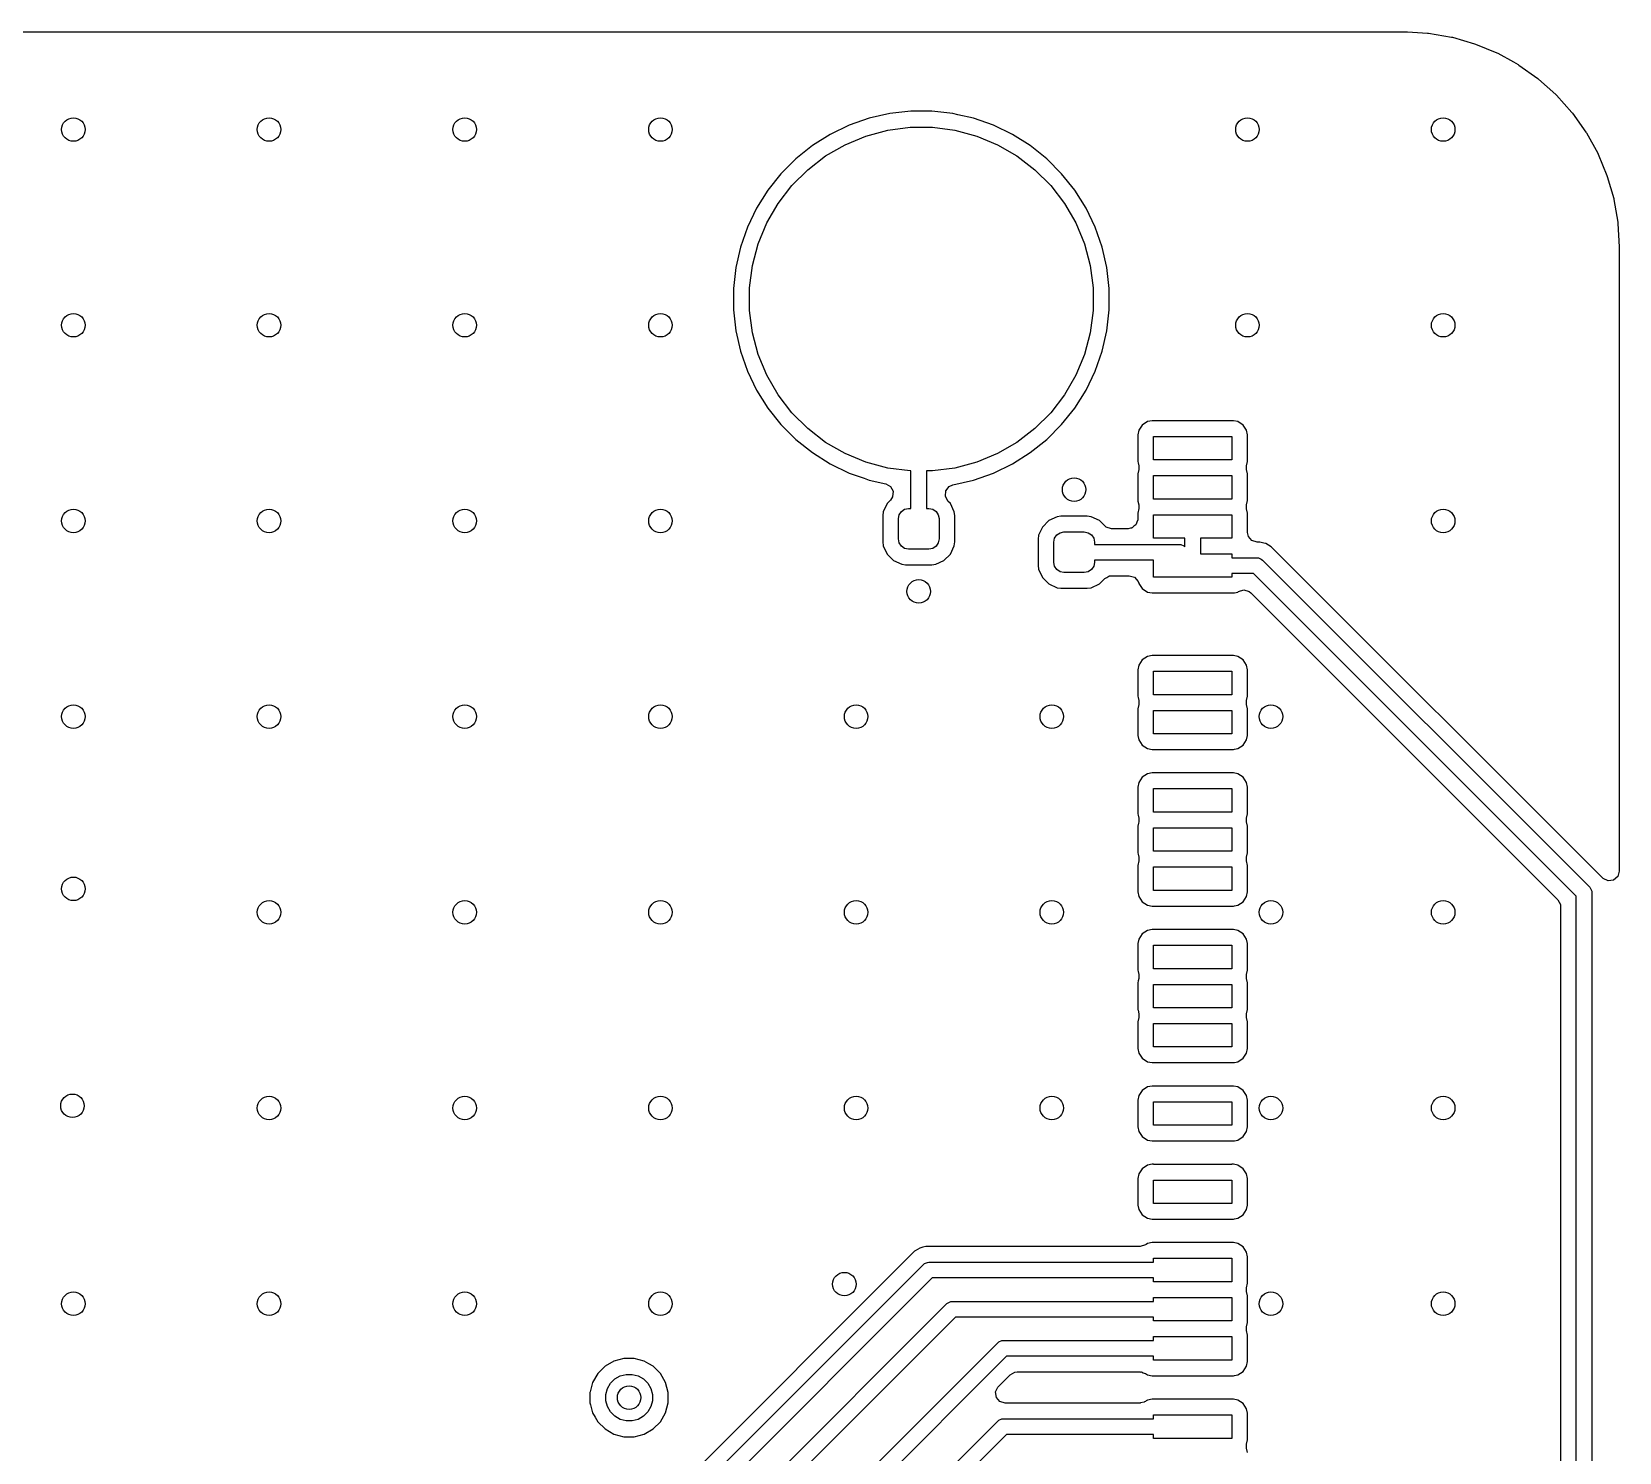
# Model space of a CAD drawing. Extents: x 2.65 to 6.49, y -4.64 to -1.62.
# Drawn here: x 5.688 to 6.486, y -2.338 to -1.624 of the extents above; entities that cross this region are included whole.
import ezdxf

# ---------------------------------------------------------------- set-up
doc = ezdxf.new("R2010")
doc.units = 0
doc.header["$MEASUREMENT"] = 0
doc.layers.add('BLACK', color=7, linetype='CONTINUOUS')

msp = doc.modelspace()

# ---------------------------------------------------------------- linework, layer by layer
at = {"layer": 'BLACK', "linetype": 'CONTINUOUS'}
for p, q in [((2.75764, -1.62404), (6.37621, -1.62404)), ((6.37621, -1.62404), (6.37782, -1.62404)), ((6.37782, -1.62404), (6.37809, -1.62404)), ((6.37809, -1.62404), (6.37969, -1.62413)), ((6.37969, -1.62413), (6.3898, -1.6247)), ((6.3898, -1.6247), (6.39034, -1.62476)), ((6.39034, -1.62476), (6.40177, -1.6267)), ((6.40177, -1.6267), (6.4023, -1.62683)), ((6.4023, -1.62683), (6.41344, -1.63003)), ((6.41344, -1.63003), (6.41396, -1.63021)), ((6.41396, -1.63021), (6.42467, -1.63465)), ((6.42467, -1.63465), (6.42516, -1.63489)), ((6.42516, -1.63489), (6.43298, -1.63921)), ((6.43298, -1.63921), (6.4353, -1.64049)), ((6.4353, -1.64049), (6.43577, -1.64079)), ((6.43577, -1.64079), (6.44522, -1.64749)), ((6.44522, -1.64749), (6.44565, -1.64783)), ((6.44565, -1.64783), (6.45429, -1.65556)), ((6.45429, -1.65556), (6.45468, -1.65594)), ((6.45468, -1.65594), (6.4624, -1.66459)), ((6.10895, -1.66758), (6.09893, -1.67108)), ((6.1193, -1.66521), (6.10895, -1.66758)), ((6.10895, -1.66758), (6.10895, -1.66758)), ((6.12985, -1.66402), (6.1193, -1.66521)), ((6.1193, -1.66521), (6.1193, -1.66521)), ((6.14046, -1.66402), (6.12985, -1.66402)), ((6.12985, -1.66402), (6.12985, -1.66402)), ((6.14047, -1.66402), (6.14046, -1.66402)), ((6.15101, -1.66521), (6.14047, -1.66402)), ((6.1536, -1.6658), (6.15101, -1.66521)), ((6.15101, -1.66521), (6.15101, -1.66521)), ((6.15101, -1.66521), (6.15101, -1.66521)), ((6.16136, -1.66758), (6.1536, -1.6658)), ((6.17138, -1.67108), (6.16136, -1.66758)), ((6.16136, -1.66758), (6.16136, -1.66758)), ((6.4624, -1.66459), (6.46274, -1.66502)), ((6.46274, -1.66502), (6.46945, -1.67447)), ((6.08937, -1.67569), (6.08038, -1.68133)), ((6.09893, -1.67108), (6.08937, -1.67569)), ((6.09685, -1.68085), (6.10732, -1.67651)), ((6.10732, -1.67651), (6.11826, -1.67358)), ((6.11826, -1.67358), (6.12949, -1.6721)), ((6.12949, -1.6721), (6.14082, -1.6721)), ((6.14082, -1.6721), (6.15206, -1.67358)), ((6.15206, -1.67358), (6.163, -1.67651)), ((6.163, -1.67651), (6.17347, -1.68085)), ((6.18094, -1.67569), (6.17138, -1.67108)), ((6.18993, -1.68133), (6.18094, -1.67569)), ((6.18094, -1.67569), (6.18094, -1.67569)), ((6.46945, -1.67447), (6.46974, -1.67493)), ((6.46974, -1.67493), (6.47535, -1.68508)), ((6.08038, -1.68133), (6.07208, -1.68795)), ((6.08704, -1.68652), (6.09685, -1.68085)), ((6.17347, -1.68085), (6.18328, -1.68652)), ((6.19823, -1.68795), (6.18993, -1.68133)), ((6.07208, -1.68795), (6.06458, -1.69546)), ((6.07805, -1.69341), (6.08704, -1.68652)), ((6.18328, -1.68652), (6.19227, -1.69341)), ((6.20574, -1.69546), (6.19823, -1.68795)), ((6.47535, -1.68508), (6.47559, -1.68557)), ((6.47559, -1.68557), (6.48002, -1.69628)), ((6.06458, -1.69546), (6.05796, -1.70376)), ((6.07004, -1.70142), (6.07805, -1.69341)), ((6.19227, -1.69341), (6.20028, -1.70142)), ((6.21236, -1.70376), (6.20574, -1.69546)), ((6.48002, -1.69628), (6.4802, -1.69679)), ((6.4802, -1.69679), (6.48341, -1.70793)), ((6.05796, -1.70376), (6.05231, -1.71275)), ((6.06314, -1.71041), (6.07004, -1.70142)), ((6.20028, -1.70142), (6.20717, -1.71041)), ((6.218, -1.71275), (6.21236, -1.70376)), ((6.48341, -1.70793), (6.48353, -1.70847)), ((6.48353, -1.70847), (6.48547, -1.71989)), ((6.05231, -1.71275), (6.04771, -1.72231)), ((6.05748, -1.72022), (6.06314, -1.71041)), ((6.20717, -1.71041), (6.21284, -1.72022)), ((6.22261, -1.72231), (6.218, -1.71275)), ((6.04771, -1.72231), (6.0442, -1.73233)), ((6.05314, -1.73069), (6.05748, -1.72022)), ((6.21284, -1.72022), (6.21718, -1.73069)), ((6.22611, -1.73233), (6.22261, -1.72231)), ((6.48547, -1.71989), (6.48554, -1.72044)), ((6.48554, -1.72044), (6.48619, -1.73215)), ((6.0442, -1.73233), (6.04184, -1.74268)), ((6.0442, -1.73233), (6.0442, -1.73233)), ((6.05021, -1.74163), (6.05314, -1.73069)), ((6.21718, -1.73069), (6.22011, -1.74163)), ((6.22848, -1.74268), (6.22611, -1.73233)), ((6.48619, -1.73215), (6.4862, -1.73242)), ((6.4862, -1.73242), (6.4862, -2.04627)), ((6.04184, -1.74268), (6.04065, -1.75322)), ((6.04184, -1.74268), (6.04184, -1.74268)), ((6.04873, -1.75287), (6.05021, -1.74163)), ((6.22011, -1.74163), (6.22159, -1.75287)), ((6.22967, -1.75323), (6.22848, -1.74268)), ((6.04065, -1.75322), (6.04065, -1.76384)), ((6.04873, -1.7642), (6.04873, -1.75287)), ((6.22159, -1.75287), (6.22159, -1.7642)), ((6.22967, -1.76384), (6.22967, -1.75323)), ((6.04065, -1.76384), (6.04184, -1.77439)), ((6.05021, -1.77543), (6.04873, -1.7642)), ((6.22159, -1.7642), (6.22011, -1.77543)), ((6.22848, -1.77439), (6.22967, -1.76384)), ((6.04184, -1.77439), (6.04184, -1.77439)), ((6.04184, -1.77439), (6.0442, -1.78474)), ((6.05314, -1.78637), (6.05021, -1.77543)), ((6.22011, -1.77543), (6.21718, -1.78637)), ((6.22611, -1.78474), (6.22848, -1.77439)), ((6.0442, -1.78474), (6.0442, -1.78474)), ((6.0442, -1.78474), (6.04771, -1.79476)), ((6.05748, -1.79684), (6.05314, -1.78637)), ((6.21718, -1.78637), (6.21284, -1.79684)), ((6.22261, -1.79476), (6.22611, -1.78474)), ((6.04771, -1.79476), (6.05231, -1.80432)), ((6.218, -1.80432), (6.22261, -1.79476)), ((6.05231, -1.80432), (6.05231, -1.80432)), ((6.05231, -1.80432), (6.05796, -1.81331)), ((6.06314, -1.80665), (6.05748, -1.79684)), ((6.21284, -1.79684), (6.20717, -1.80665)), ((6.21236, -1.81331), (6.218, -1.80432)), ((6.07004, -1.81564), (6.06314, -1.80665)), ((6.20717, -1.80665), (6.20028, -1.81564)), ((6.05796, -1.81331), (6.06458, -1.82161)), ((6.07805, -1.82365), (6.07004, -1.81564)), ((6.20028, -1.81564), (6.19227, -1.82365)), ((6.20574, -1.82161), (6.21236, -1.81331)), ((6.24889, -1.82012), (6.24628, -1.82187)), ((6.25119, -1.81967), (6.24889, -1.82012)), ((6.24889, -1.82012), (6.24889, -1.82012)), ((6.25197, -1.81967), (6.25119, -1.81967)), ((6.25119, -1.81967), (6.25119, -1.81967)), ((6.25197, -1.81969), (6.25197, -1.81967)), ((6.29134, -1.81969), (6.25197, -1.81969)), ((6.29212, -1.81967), (6.29134, -1.81967)), ((6.29134, -1.81967), (6.29134, -1.81969)), ((6.29442, -1.82012), (6.29212, -1.81967)), ((6.29212, -1.81967), (6.29212, -1.81967)), ((6.29703, -1.82187), (6.29442, -1.82012)), ((6.29442, -1.82012), (6.29442, -1.82012)), ((6.06458, -1.82161), (6.07208, -1.82911)), ((6.08704, -1.83055), (6.07805, -1.82365)), ((6.19227, -1.82365), (6.18328, -1.83055)), ((6.19823, -1.82911), (6.20574, -1.82161)), ((6.24453, -1.82448), (6.24407, -1.82678)), ((6.24407, -1.82678), (6.24407, -1.82678)), ((6.24407, -1.82678), (6.24407, -1.84015)), ((6.24628, -1.82187), (6.24453, -1.82448)), ((6.24453, -1.82448), (6.24453, -1.82448)), ((6.25197, -1.83937), (6.25197, -1.82756)), ((6.25197, -1.82756), (6.29134, -1.82756)), ((6.29134, -1.82756), (6.29134, -1.83937)), ((6.29877, -1.82448), (6.29703, -1.82187)), ((6.29923, -1.82678), (6.29877, -1.82448)), ((6.29877, -1.82448), (6.29877, -1.82448)), ((6.29923, -1.84015), (6.29923, -1.82678)), ((6.29923, -1.82678), (6.29923, -1.82678)), ((6.07208, -1.82911), (6.08038, -1.83573)), ((6.08038, -1.83573), (6.08937, -1.84138)), ((6.09685, -1.83621), (6.08704, -1.83055)), ((6.10732, -1.84055), (6.09685, -1.83621)), ((6.17347, -1.83621), (6.163, -1.84055)), ((6.18328, -1.83055), (6.17347, -1.83621)), ((6.18094, -1.84138), (6.18993, -1.83573)), ((6.18993, -1.83573), (6.19823, -1.82911)), ((6.08937, -1.84138), (6.09893, -1.84598)), ((6.11826, -1.84348), (6.10732, -1.84055)), ((6.12949, -1.84496), (6.11826, -1.84348)), ((6.15206, -1.84348), (6.14082, -1.84496)), ((6.163, -1.84055), (6.15206, -1.84348)), ((6.17138, -1.84598), (6.18094, -1.84138)), ((6.24407, -1.84015), (6.24421, -1.84084)), ((6.24451, -1.84426), (6.24407, -1.84647)), ((6.24421, -1.84084), (6.24451, -1.84235)), ((6.24451, -1.84235), (6.24451, -1.84426)), ((6.29134, -1.83937), (6.25197, -1.83937)), ((6.29879, -1.84235), (6.29923, -1.84015)), ((6.29879, -1.84426), (6.29879, -1.84235)), ((6.29923, -1.84647), (6.29879, -1.84426)), ((6.09893, -1.84598), (6.10646, -1.84862)), ((6.10646, -1.84862), (6.10895, -1.84949)), ((6.10895, -1.84949), (6.10895, -1.84949)), ((6.10895, -1.84949), (6.10895, -1.84949)), ((6.10895, -1.84949), (6.10895, -1.84949)), ((6.10895, -1.84949), (6.11727, -1.85139)), ((6.11727, -1.85139), (6.11967, -1.85273)), ((6.12992, -1.84496), (6.12949, -1.84496)), ((6.12992, -1.86378), (6.12992, -1.84496)), ((6.14082, -1.84496), (6.1378, -1.84496)), ((6.1378, -1.84496), (6.1378, -1.86378)), ((6.14909, -1.85272), (6.15093, -1.85187)), ((6.15093, -1.85187), (6.15101, -1.85185)), ((6.15101, -1.85185), (6.16136, -1.84949)), ((6.15101, -1.85185), (6.15101, -1.85185)), ((6.16136, -1.84949), (6.17138, -1.84598)), ((6.24407, -1.84647), (6.24407, -1.85983)), ((6.25197, -1.85906), (6.25197, -1.84724)), ((6.25197, -1.84724), (6.29134, -1.84724)), ((6.29134, -1.84724), (6.29134, -1.85906)), ((6.29923, -1.85983), (6.29923, -1.84647)), ((6.11964, -1.8596), (6.11792, -1.86132)), ((6.12074, -1.8579), (6.11964, -1.8596)), ((6.11967, -1.85273), (6.12097, -1.85516)), ((6.12097, -1.85516), (6.12074, -1.8579)), ((6.14724, -1.85767), (6.14744, -1.85492)), ((6.14856, -1.86008), (6.14724, -1.85767)), ((6.14744, -1.85492), (6.14909, -1.85272)), ((6.1498, -1.86132), (6.14856, -1.86008)), ((6.24407, -1.85983), (6.24412, -1.86008)), ((6.24412, -1.86008), (6.24451, -1.86204)), ((6.29134, -1.85906), (6.25197, -1.85906)), ((6.29879, -1.86204), (6.29923, -1.85983)), ((6.11598, -1.86548), (6.11573, -1.86737)), ((6.11573, -1.86737), (6.11573, -1.88066)), ((6.11792, -1.86132), (6.11598, -1.86548)), ((6.11598, -1.86548), (6.11598, -1.86548)), ((6.12362, -1.8689), (6.12401, -1.86694)), ((6.12401, -1.86694), (6.12512, -1.86528)), ((6.12512, -1.86528), (6.12678, -1.86417)), ((6.12678, -1.86417), (6.12874, -1.86378)), ((6.12874, -1.86378), (6.12992, -1.86378)), ((6.1378, -1.86378), (6.13898, -1.86378)), ((6.13898, -1.86378), (6.14093, -1.86417)), ((6.14093, -1.86417), (6.1426, -1.86528)), ((6.1426, -1.86528), (6.1437, -1.86694)), ((6.1437, -1.86694), (6.14409, -1.8689)), ((6.15174, -1.86548), (6.1498, -1.86132)), ((6.15199, -1.86737), (6.15174, -1.86548)), ((6.15199, -1.88066), (6.15199, -1.86737)), ((6.20347, -1.86795), (6.19931, -1.86989)), ((6.20537, -1.8677), (6.20347, -1.86795)), ((6.20347, -1.86795), (6.20347, -1.86795)), ((6.21865, -1.8677), (6.20537, -1.8677)), ((6.20537, -1.8677), (6.20537, -1.8677)), ((6.22055, -1.86795), (6.21865, -1.8677)), ((6.21865, -1.8677), (6.21865, -1.8677)), ((6.2247, -1.86989), (6.22055, -1.86795)), ((6.22055, -1.86795), (6.22055, -1.86795)), ((6.24453, -1.86385), (6.24407, -1.86615)), ((6.24407, -1.86615), (6.24407, -1.86933)), ((6.24451, -1.86204), (6.24459, -1.86342)), ((6.24455, -1.86382), (6.24453, -1.86385)), ((6.24459, -1.86342), (6.24455, -1.86382)), ((6.25197, -1.87874), (6.25197, -1.86693)), ((6.25197, -1.86693), (6.29134, -1.86693)), ((6.29134, -1.86693), (6.29134, -1.87874)), ((6.29879, -1.86394), (6.29879, -1.86204)), ((6.29923, -1.86615), (6.29879, -1.86394)), ((6.29923, -1.87581), (6.29923, -1.86615)), ((6.12362, -1.87913), (6.12362, -1.8689)), ((6.14409, -1.8689), (6.14409, -1.87913)), ((6.19607, -1.87313), (6.19413, -1.87729)), ((6.19931, -1.86989), (6.19607, -1.87313)), ((6.20327, -1.87709), (6.20493, -1.87598)), ((6.20493, -1.87598), (6.20689, -1.87559)), ((6.20689, -1.87559), (6.21713, -1.87559)), ((6.21713, -1.87559), (6.21908, -1.87598)), ((6.21908, -1.87598), (6.22075, -1.87709)), ((6.22738, -1.87257), (6.2247, -1.86989)), ((6.2282, -1.87322), (6.22738, -1.87257)), ((6.23084, -1.874), (6.2282, -1.87322)), ((6.23919, -1.874), (6.23084, -1.874)), ((6.24037, -1.87374), (6.23919, -1.874)), ((6.24083, -1.87371), (6.24037, -1.87374)), ((6.24097, -1.87361), (6.24083, -1.87371)), ((6.24122, -1.87355), (6.24097, -1.87361)), ((6.24211, -1.87279), (6.24122, -1.87355)), ((6.24306, -1.8721), (6.24211, -1.87279)), ((6.24313, -1.8719), (6.24306, -1.8721)), ((6.2433, -1.87175), (6.24313, -1.8719)), ((6.24363, -1.87063), (6.2433, -1.87175)), ((6.24406, -1.86954), (6.24363, -1.87063)), ((6.24407, -1.86933), (6.24406, -1.86954)), ((6.29967, -1.87784), (6.29923, -1.87581)), ((6.11573, -1.88066), (6.11598, -1.88255)), ((6.11598, -1.88255), (6.11598, -1.88255)), ((6.11598, -1.88255), (6.11792, -1.88671)), ((6.12401, -1.88109), (6.12362, -1.87913)), ((6.12512, -1.88275), (6.12401, -1.88109)), ((6.12678, -1.88386), (6.12512, -1.88275)), ((6.12874, -1.88425), (6.12678, -1.88386)), ((6.13898, -1.88425), (6.12874, -1.88425)), ((6.14093, -1.88386), (6.13898, -1.88425)), ((6.1426, -1.88275), (6.14093, -1.88386)), ((6.1437, -1.88109), (6.1426, -1.88275)), ((6.14409, -1.87913), (6.1437, -1.88109)), ((6.1498, -1.88671), (6.15174, -1.88255)), ((6.15174, -1.88255), (6.15199, -1.88066)), ((6.19413, -1.87729), (6.19388, -1.87918)), ((6.19388, -1.87918), (6.19388, -1.89247)), ((6.19413, -1.87729), (6.19413, -1.87729)), ((6.20177, -1.88071), (6.20216, -1.87875)), ((6.20177, -1.89094), (6.20177, -1.88071)), ((6.20216, -1.87875), (6.20327, -1.87709)), ((6.22075, -1.87709), (6.22185, -1.87875)), ((6.22185, -1.87875), (6.22224, -1.88071)), ((6.22224, -1.88071), (6.22224, -1.88189)), ((6.22224, -1.88189), (6.26496, -1.88189)), ((6.26772, -1.87874), (6.25197, -1.87874)), ((6.26496, -1.88189), (6.26573, -1.88197)), ((6.26573, -1.88197), (6.26715, -1.88255)), ((6.26715, -1.88255), (6.26772, -1.88302)), ((6.26772, -1.88302), (6.26772, -1.87874)), ((6.29134, -1.87874), (6.27559, -1.87874)), ((6.27559, -1.87874), (6.27559, -1.88661)), ((6.30147, -1.87991), (6.29967, -1.87784)), ((6.30411, -1.88069), (6.30147, -1.87991)), ((6.30549, -1.88069), (6.30411, -1.88069)), ((6.3075, -1.88123), (6.30549, -1.88069)), ((6.30549, -1.88069), (6.30549, -1.88069)), ((6.3085, -1.8815), (6.3075, -1.88123)), ((6.3112, -1.88305), (6.3085, -1.8815)), ((6.3085, -1.8815), (6.3085, -1.8815)), ((6.47787, -2.04972), (6.3112, -1.88305)), ((6.3112, -1.88305), (6.3112, -1.88305)), ((6.11792, -1.88671), (6.12116, -1.88996)), ((6.12116, -1.88996), (6.12532, -1.8919)), ((6.12532, -1.8919), (6.12532, -1.8919)), ((6.12532, -1.8919), (6.12722, -1.89215)), ((6.12722, -1.89215), (6.12722, -1.89215)), ((6.12722, -1.89215), (6.1405, -1.89215)), ((6.1405, -1.89215), (6.1424, -1.8919)), ((6.1424, -1.8919), (6.14655, -1.88996)), ((6.14655, -1.88996), (6.1498, -1.88671)), ((6.20216, -1.8929), (6.20177, -1.89094)), ((6.22224, -1.89094), (6.22185, -1.8929)), ((6.25197, -1.88976), (6.22224, -1.88976)), ((6.22224, -1.88976), (6.22224, -1.89094)), ((6.25197, -1.89843), (6.25197, -1.88976)), ((6.27559, -1.88661), (6.29134, -1.88661)), ((6.29134, -1.88661), (6.29134, -1.88858)), ((6.29134, -1.88858), (6.30394, -1.88858)), ((6.30394, -1.88858), (6.30471, -1.88866)), ((6.30471, -1.88866), (6.30612, -1.88925)), ((6.30612, -1.88925), (6.30672, -1.88974)), ((6.30672, -1.88974), (6.47133, -2.05434)), ((6.19388, -1.89247), (6.19413, -1.89436)), ((6.19413, -1.89436), (6.19413, -1.89436)), ((6.19413, -1.89436), (6.19607, -1.89852)), ((6.19607, -1.89852), (6.19931, -1.90177)), ((6.20327, -1.89456), (6.20216, -1.8929)), ((6.20493, -1.89567), (6.20327, -1.89456)), ((6.20689, -1.89606), (6.20493, -1.89567)), ((6.21713, -1.89606), (6.20689, -1.89606)), ((6.21908, -1.89567), (6.21713, -1.89606)), ((6.22075, -1.89456), (6.21908, -1.89567)), ((6.22185, -1.8929), (6.22075, -1.89456)), ((6.2247, -1.90177), (6.22738, -1.89909)), ((6.22738, -1.89909), (6.22845, -1.89851)), ((6.22845, -1.89851), (6.22946, -1.89786)), ((6.22946, -1.89786), (6.22971, -1.89782)), ((6.22971, -1.89782), (6.2298, -1.89777)), ((6.2298, -1.89777), (6.23084, -1.89766)), ((6.23084, -1.89766), (6.23976, -1.89766)), ((6.23976, -1.89766), (6.2424, -1.89843)), ((6.2424, -1.89843), (6.2442, -1.90051)), ((6.29134, -1.89843), (6.25197, -1.89843)), ((6.30231, -1.89646), (6.29134, -1.89646)), ((6.29134, -1.89646), (6.29134, -1.89843)), ((6.46461, -2.05876), (6.30231, -1.89646)), ((6.19931, -1.90177), (6.20347, -1.90371)), ((6.20347, -1.90371), (6.20347, -1.90371)), ((6.20347, -1.90371), (6.20537, -1.90396)), ((6.20537, -1.90396), (6.20537, -1.90396)), ((6.20537, -1.90396), (6.21865, -1.90396)), ((6.21865, -1.90396), (6.22055, -1.90371)), ((6.22055, -1.90371), (6.2247, -1.90177)), ((6.2442, -1.90051), (6.24449, -1.90139)), ((6.24449, -1.90139), (6.24453, -1.90151)), ((6.24453, -1.90151), (6.24628, -1.90412)), ((6.24628, -1.90412), (6.24889, -1.90586)), ((6.24889, -1.90586), (6.24889, -1.90586)), ((6.24889, -1.90586), (6.25119, -1.90632)), ((6.25119, -1.90632), (6.25119, -1.90632)), ((6.25119, -1.90632), (6.25119, -1.90632)), ((6.25119, -1.90632), (6.25197, -1.90632)), ((6.25197, -1.90632), (6.25197, -1.9063)), ((6.25197, -1.9063), (6.29134, -1.9063)), ((6.29134, -1.9063), (6.29134, -1.90632)), ((6.29134, -1.90632), (6.29212, -1.90632)), ((6.29212, -1.90632), (6.2927, -1.9062)), ((6.29212, -1.90632), (6.29212, -1.90632)), ((6.2927, -1.9062), (6.29442, -1.90586)), ((6.29442, -1.90586), (6.29476, -1.90563)), ((6.29442, -1.90586), (6.29442, -1.90586)), ((6.29442, -1.90586), (6.29442, -1.90586)), ((6.29476, -1.90563), (6.29739, -1.90481)), ((6.29739, -1.90481), (6.30004, -1.90554)), ((6.30004, -1.90554), (6.30093, -1.90624)), ((6.30093, -1.90624), (6.45528, -2.0606)), ((6.24628, -1.93998), (6.24453, -1.94259)), ((6.24889, -1.93823), (6.24628, -1.93998)), ((6.25119, -1.93778), (6.24889, -1.93823)), ((6.24889, -1.93823), (6.24889, -1.93823)), ((6.25197, -1.93778), (6.25119, -1.93778)), ((6.25119, -1.93778), (6.25119, -1.93778)), ((6.25197, -1.9378), (6.25197, -1.93778)), ((6.29134, -1.9378), (6.25197, -1.9378)), ((6.29212, -1.93778), (6.29134, -1.93778)), ((6.29134, -1.93778), (6.29134, -1.9378)), ((6.29442, -1.93823), (6.29212, -1.93778)), ((6.29212, -1.93778), (6.29212, -1.93778)), ((6.29703, -1.93998), (6.29442, -1.93823)), ((6.29442, -1.93823), (6.29442, -1.93823)), ((6.29877, -1.94259), (6.29703, -1.93998)), ((6.24453, -1.94259), (6.24407, -1.94489)), ((6.24407, -1.94489), (6.24407, -1.95826)), ((6.24407, -1.94489), (6.24407, -1.94489)), ((6.24453, -1.94259), (6.24453, -1.94259)), ((6.25197, -1.95748), (6.25197, -1.94567)), ((6.25197, -1.94567), (6.29134, -1.94567)), ((6.29134, -1.94567), (6.29134, -1.95748)), ((6.29923, -1.94489), (6.29877, -1.94259)), ((6.29877, -1.94259), (6.29877, -1.94259)), ((6.29923, -1.95826), (6.29923, -1.94489)), ((6.29923, -1.94489), (6.29923, -1.94489)), ((6.24407, -1.95826), (6.24421, -1.95895)), ((6.24451, -1.96237), (6.24407, -1.96458)), ((6.24421, -1.95895), (6.24451, -1.96046)), ((6.24451, -1.96046), (6.24451, -1.96237)), ((6.29134, -1.95748), (6.25197, -1.95748)), ((6.29879, -1.96046), (6.29923, -1.95826)), ((6.29879, -1.96237), (6.29879, -1.96046)), ((6.29923, -1.96458), (6.29879, -1.96237)), ((6.24407, -1.96458), (6.24407, -1.97794)), ((6.25197, -1.97717), (6.25197, -1.96535)), ((6.25197, -1.96535), (6.29134, -1.96535)), ((6.29134, -1.96535), (6.29134, -1.97717)), ((6.29923, -1.97794), (6.29923, -1.96458)), ((6.24407, -1.97794), (6.24453, -1.98025)), ((6.29134, -1.97717), (6.25197, -1.97717)), ((6.29877, -1.98025), (6.29923, -1.97794)), ((6.29923, -1.97794), (6.29923, -1.97794)), ((6.24453, -1.98025), (6.24453, -1.98025)), ((6.24453, -1.98025), (6.24628, -1.98286)), ((6.24628, -1.98286), (6.24889, -1.9846)), ((6.24889, -1.9846), (6.24889, -1.9846)), ((6.24889, -1.9846), (6.25119, -1.98506)), ((6.25119, -1.98506), (6.25119, -1.98506)), ((6.25119, -1.98506), (6.25119, -1.98506)), ((6.25119, -1.98506), (6.25197, -1.98506)), ((6.25197, -1.98506), (6.25197, -1.98504)), ((6.25197, -1.98504), (6.29134, -1.98504)), ((6.29134, -1.98504), (6.29134, -1.98506)), ((6.29134, -1.98506), (6.29212, -1.98506)), ((6.29212, -1.98506), (6.2927, -1.98494)), ((6.29212, -1.98506), (6.29212, -1.98506)), ((6.2927, -1.98494), (6.29442, -1.9846)), ((6.29442, -1.9846), (6.29703, -1.98286)), ((6.29442, -1.9846), (6.29442, -1.9846)), ((6.29442, -1.9846), (6.29442, -1.9846)), ((6.29703, -1.98286), (6.29877, -1.98025)), ((6.29877, -1.98025), (6.29877, -1.98025)), ((6.29877, -1.98025), (6.29877, -1.98025)), ((6.24453, -2.00164), (6.24407, -2.00395)), ((6.24407, -2.00395), (6.24407, -2.01731)), ((6.24407, -2.00395), (6.24407, -2.00395)), ((6.24628, -1.99903), (6.24453, -2.00164)), ((6.24453, -2.00164), (6.24453, -2.00164)), ((6.24889, -1.99729), (6.24628, -1.99903)), ((6.25119, -1.99683), (6.24889, -1.99729)), ((6.24889, -1.99729), (6.24889, -1.99729)), ((6.25197, -1.99683), (6.25119, -1.99683)), ((6.25119, -1.99683), (6.25119, -1.99683)), ((6.25197, -1.99685), (6.25197, -1.99683)), ((6.29134, -1.99685), (6.25197, -1.99685)), ((6.29212, -1.99683), (6.29134, -1.99683)), ((6.29134, -1.99683), (6.29134, -1.99685)), ((6.29442, -1.99729), (6.29212, -1.99683)), ((6.29212, -1.99683), (6.29212, -1.99683)), ((6.29703, -1.99903), (6.29442, -1.99729)), ((6.29442, -1.99729), (6.29442, -1.99729)), ((6.29877, -2.00164), (6.29703, -1.99903)), ((6.29923, -2.00395), (6.29877, -2.00164)), ((6.29877, -2.00164), (6.29877, -2.00164)), ((6.29923, -2.01731), (6.29923, -2.00395)), ((6.29923, -2.00395), (6.29923, -2.00395)), ((6.25197, -2.01654), (6.25197, -2.00472)), ((6.25197, -2.00472), (6.29134, -2.00472)), ((6.29134, -2.00472), (6.29134, -2.01654)), ((6.24407, -2.01731), (6.24421, -2.01801)), ((6.24421, -2.01801), (6.24451, -2.01952)), ((6.24451, -2.01952), (6.24451, -2.02142)), ((6.29134, -2.01654), (6.25197, -2.01654)), ((6.29879, -2.01952), (6.29923, -2.01731)), ((6.29879, -2.02142), (6.29879, -2.01952)), ((6.24437, -2.02214), (6.24407, -2.02363)), ((6.24407, -2.02363), (6.24407, -2.037)), ((6.24451, -2.02142), (6.24437, -2.02214)), ((6.25197, -2.03622), (6.25197, -2.02441)), ((6.25197, -2.02441), (6.29134, -2.02441)), ((6.29134, -2.02441), (6.29134, -2.03622)), ((6.29923, -2.02363), (6.29879, -2.02142)), ((6.29923, -2.037), (6.29923, -2.02363)), ((6.24407, -2.037), (6.24421, -2.03769)), ((6.24451, -2.04111), (6.24407, -2.04332)), ((6.24407, -2.04332), (6.24407, -2.05668)), ((6.24421, -2.03769), (6.24451, -2.03921)), ((6.24451, -2.03921), (6.24451, -2.04111)), ((6.29134, -2.03622), (6.25197, -2.03622)), ((6.25197, -2.05591), (6.25197, -2.04409)), ((6.25197, -2.04409), (6.29134, -2.04409)), ((6.29134, -2.04409), (6.29134, -2.05591)), ((6.29879, -2.03921), (6.29923, -2.037)), ((6.29879, -2.04111), (6.29879, -2.03921)), ((6.29923, -2.04332), (6.29879, -2.04111)), ((6.29923, -2.05668), (6.29923, -2.04332)), ((6.47812, -2.04996), (6.47787, -2.04972)), ((6.48062, -2.0511), (6.47812, -2.04996)), ((6.48335, -2.05071), (6.48062, -2.0511)), ((6.48543, -2.04891), (6.48335, -2.05071)), ((6.4862, -2.04627), (6.48543, -2.04891)), ((6.24407, -2.05668), (6.24453, -2.05899)), ((6.24453, -2.05899), (6.24453, -2.05899)), ((6.24453, -2.05899), (6.24628, -2.0616)), ((6.29134, -2.05591), (6.25197, -2.05591)), ((6.29703, -2.0616), (6.29877, -2.05899)), ((6.29877, -2.05899), (6.29923, -2.05668)), ((6.29877, -2.05899), (6.29877, -2.05899)), ((6.29877, -2.05899), (6.29877, -2.05899)), ((6.29923, -2.05668), (6.29923, -2.05668)), ((6.46461, -3.09927), (6.46461, -2.05876)), ((6.47133, -2.05434), (6.47182, -2.05494)), ((6.47182, -2.05494), (6.4724, -2.05636)), ((6.4724, -2.05636), (6.47248, -2.05713)), ((6.47248, -2.05713), (6.47248, -3.1009)), ((6.24628, -2.0616), (6.24889, -2.06334)), ((6.24889, -2.06334), (6.24889, -2.06334)), ((6.24889, -2.06334), (6.25119, -2.0638)), ((6.25119, -2.0638), (6.25119, -2.0638)), ((6.25119, -2.0638), (6.25119, -2.0638)), ((6.25119, -2.0638), (6.25197, -2.0638)), ((6.25197, -2.0638), (6.25197, -2.06378)), ((6.25197, -2.06378), (6.29134, -2.06378)), ((6.29134, -2.06378), (6.29134, -2.0638)), ((6.29134, -2.0638), (6.29212, -2.0638)), ((6.29212, -2.0638), (6.2927, -2.06368)), ((6.29212, -2.0638), (6.29212, -2.0638)), ((6.2927, -2.06368), (6.29442, -2.06334)), ((6.29442, -2.06334), (6.29703, -2.0616)), ((6.29442, -2.06334), (6.29442, -2.06334)), ((6.29442, -2.06334), (6.29442, -2.06334)), ((6.45528, -2.0606), (6.4566, -2.06301)), ((6.4566, -2.06301), (6.45671, -2.06405)), ((6.45671, -2.06405), (6.45671, -2.57483)), ((6.24889, -2.07603), (6.24628, -2.07777)), ((6.25119, -2.07557), (6.24889, -2.07603)), ((6.24889, -2.07603), (6.24889, -2.07603)), ((6.25197, -2.07557), (6.25119, -2.07557)), ((6.25119, -2.07557), (6.25119, -2.07557)), ((6.25197, -2.07559), (6.25197, -2.07557)), ((6.29134, -2.07559), (6.25197, -2.07559)), ((6.29212, -2.07557), (6.29134, -2.07557)), ((6.29134, -2.07557), (6.29134, -2.07559)), ((6.29442, -2.07603), (6.29212, -2.07557)), ((6.29212, -2.07557), (6.29212, -2.07557)), ((6.29703, -2.07777), (6.29442, -2.07603)), ((6.29442, -2.07603), (6.29442, -2.07603)), ((6.24453, -2.08038), (6.24407, -2.08269)), ((6.24407, -2.08269), (6.24407, -2.09605)), ((6.24407, -2.08269), (6.24407, -2.08269)), ((6.24628, -2.07777), (6.24453, -2.08038)), ((6.24453, -2.08038), (6.24453, -2.08038)), ((6.25197, -2.09528), (6.25197, -2.08346)), ((6.25197, -2.08346), (6.29134, -2.08346)), ((6.29134, -2.08346), (6.29134, -2.09528)), ((6.29877, -2.08038), (6.29703, -2.07777)), ((6.29923, -2.08269), (6.29877, -2.08038)), ((6.29877, -2.08038), (6.29877, -2.08038)), ((6.29923, -2.09605), (6.29923, -2.08269)), ((6.29923, -2.08269), (6.29923, -2.08269)), ((6.24407, -2.09605), (6.24421, -2.09675)), ((6.24421, -2.09675), (6.24451, -2.09826)), ((6.24451, -2.09826), (6.24451, -2.10017)), ((6.29134, -2.09528), (6.25197, -2.09528)), ((6.29879, -2.09826), (6.29923, -2.09605)), ((6.29879, -2.10017), (6.29879, -2.09826)), ((6.24425, -2.10147), (6.24407, -2.10237)), ((6.24407, -2.10237), (6.24407, -2.11574)), ((6.24451, -2.10017), (6.24425, -2.10147)), ((6.25197, -2.11496), (6.25197, -2.10315)), ((6.25197, -2.10315), (6.29134, -2.10315)), ((6.29134, -2.10315), (6.29134, -2.11496)), ((6.29923, -2.10237), (6.29879, -2.10017)), ((6.29923, -2.11574), (6.29923, -2.10237)), ((6.24407, -2.11574), (6.24417, -2.1162)), ((6.29134, -2.11496), (6.25197, -2.11496)), ((6.29879, -2.11795), (6.29923, -2.11574)), ((6.24451, -2.11985), (6.24407, -2.12206)), ((6.24407, -2.12206), (6.24407, -2.13542)), ((6.24417, -2.1162), (6.24451, -2.11795)), ((6.24451, -2.11795), (6.24451, -2.11985)), ((6.25197, -2.13465), (6.25197, -2.12283)), ((6.25197, -2.12283), (6.29134, -2.12283)), ((6.29134, -2.12283), (6.29134, -2.13465)), ((6.29879, -2.11985), (6.29879, -2.11795)), ((6.29923, -2.12206), (6.29879, -2.11985)), ((6.29923, -2.13542), (6.29923, -2.12206)), ((6.24407, -2.13542), (6.24453, -2.13773)), ((6.24453, -2.13773), (6.24453, -2.13773)), ((6.24453, -2.13773), (6.24628, -2.14034)), ((6.29134, -2.13465), (6.25197, -2.13465)), ((6.29703, -2.14034), (6.29877, -2.13773)), ((6.29877, -2.13773), (6.29923, -2.13542)), ((6.29877, -2.13773), (6.29877, -2.13773)), ((6.29877, -2.13773), (6.29877, -2.13773)), ((6.29923, -2.13542), (6.29923, -2.13542)), ((6.24628, -2.14034), (6.24889, -2.14208)), ((6.24889, -2.14208), (6.24889, -2.14208)), ((6.24889, -2.14208), (6.25119, -2.14254)), ((6.25119, -2.14254), (6.25119, -2.14254)), ((6.25119, -2.14254), (6.25119, -2.14254)), ((6.25119, -2.14254), (6.25197, -2.14254)), ((6.25197, -2.14254), (6.25197, -2.14252)), ((6.25197, -2.14252), (6.29134, -2.14252)), ((6.29134, -2.14252), (6.29134, -2.14254)), ((6.29134, -2.14254), (6.29212, -2.14254)), ((6.29212, -2.14254), (6.2927, -2.14242)), ((6.29212, -2.14254), (6.29212, -2.14254)), ((6.2927, -2.14242), (6.29442, -2.14208)), ((6.29442, -2.14208), (6.29703, -2.14034)), ((6.29442, -2.14208), (6.29442, -2.14208)), ((6.29442, -2.14208), (6.29442, -2.14208)), ((6.24889, -2.15477), (6.24628, -2.15651)), ((6.25119, -2.15431), (6.24889, -2.15477)), ((6.24889, -2.15477), (6.24889, -2.15477)), ((6.25197, -2.15431), (6.25119, -2.15431)), ((6.25119, -2.15431), (6.25119, -2.15431)), ((6.25197, -2.15433), (6.25197, -2.15431)), ((6.29134, -2.15433), (6.25197, -2.15433)), ((6.29212, -2.15431), (6.29134, -2.15431)), ((6.29134, -2.15431), (6.29134, -2.15433)), ((6.29442, -2.15477), (6.29212, -2.15431)), ((6.29212, -2.15431), (6.29212, -2.15431)), ((6.29703, -2.15651), (6.29442, -2.15477)), ((6.29442, -2.15477), (6.29442, -2.15477)), ((6.24453, -2.15912), (6.24407, -2.16143)), ((6.24407, -2.16143), (6.24407, -2.17479)), ((6.24628, -2.15651), (6.24453, -2.15912)), ((6.24453, -2.15912), (6.24453, -2.15912)), ((6.25197, -2.17402), (6.25197, -2.1622)), ((6.25197, -2.1622), (6.29134, -2.1622)), ((6.29134, -2.1622), (6.29134, -2.17402)), ((6.29877, -2.15912), (6.29703, -2.15651)), ((6.29923, -2.16143), (6.29877, -2.15912)), ((6.29877, -2.15912), (6.29877, -2.15912)), ((6.29923, -2.17479), (6.29923, -2.16143)), ((6.29923, -2.16143), (6.29923, -2.16143)), ((6.24407, -2.17479), (6.24453, -2.1771)), ((6.24453, -2.1771), (6.24453, -2.1771)), ((6.24453, -2.1771), (6.24628, -2.17971)), ((6.24628, -2.17971), (6.24889, -2.18145)), ((6.29134, -2.17402), (6.25197, -2.17402)), ((6.29442, -2.18145), (6.29703, -2.17971)), ((6.29703, -2.17971), (6.29877, -2.1771)), ((6.29877, -2.1771), (6.29923, -2.17479)), ((6.29877, -2.1771), (6.29877, -2.1771)), ((6.29877, -2.1771), (6.29877, -2.1771)), ((6.29923, -2.17479), (6.29923, -2.17479)), ((6.24889, -2.18145), (6.24889, -2.18145)), ((6.24889, -2.18145), (6.25119, -2.18191)), ((6.25119, -2.18191), (6.25119, -2.18191)), ((6.25119, -2.18191), (6.25119, -2.18191)), ((6.25119, -2.18191), (6.25197, -2.18191)), ((6.25197, -2.18191), (6.25197, -2.18189)), ((6.25197, -2.18189), (6.29134, -2.18189)), ((6.29134, -2.18189), (6.29134, -2.18191)), ((6.29134, -2.18191), (6.29212, -2.18191)), ((6.29212, -2.18191), (6.2927, -2.18179)), ((6.29212, -2.18191), (6.29212, -2.18191)), ((6.2927, -2.18179), (6.29442, -2.18145)), ((6.29442, -2.18145), (6.29442, -2.18145)), ((6.29442, -2.18145), (6.29442, -2.18145)), ((6.24889, -2.19414), (6.24628, -2.19588)), ((6.25119, -2.19368), (6.24889, -2.19414)), ((6.24889, -2.19414), (6.24889, -2.19414)), ((6.25197, -2.19368), (6.25119, -2.19368)), ((6.25119, -2.19368), (6.25119, -2.19368)), ((6.25197, -2.1937), (6.25197, -2.19368)), ((6.29134, -2.1937), (6.25197, -2.1937)), ((6.29212, -2.19368), (6.29134, -2.19368)), ((6.29134, -2.19368), (6.29134, -2.1937)), ((6.29442, -2.19414), (6.29212, -2.19368)), ((6.29212, -2.19368), (6.29212, -2.19368)), ((6.29703, -2.19588), (6.29442, -2.19414)), ((6.29442, -2.19414), (6.29442, -2.19414)), ((6.24453, -2.19849), (6.24407, -2.2008)), ((6.24407, -2.2008), (6.24407, -2.21416)), ((6.24628, -2.19588), (6.24453, -2.19849)), ((6.24453, -2.19849), (6.24453, -2.19849)), ((6.25197, -2.21339), (6.25197, -2.20157)), ((6.25197, -2.20157), (6.29134, -2.20157)), ((6.29134, -2.20157), (6.29134, -2.21339)), ((6.29877, -2.19849), (6.29703, -2.19588)), ((6.29923, -2.2008), (6.29877, -2.19849)), ((6.29877, -2.19849), (6.29877, -2.19849)), ((6.29923, -2.21416), (6.29923, -2.2008)), ((6.29923, -2.2008), (6.29923, -2.2008)), ((6.24407, -2.21416), (6.24453, -2.21647)), ((6.24453, -2.21647), (6.24453, -2.21647)), ((6.24453, -2.21647), (6.24628, -2.21908)), ((6.24628, -2.21908), (6.24889, -2.22082)), ((6.29134, -2.21339), (6.25197, -2.21339)), ((6.29442, -2.22082), (6.29703, -2.21908)), ((6.29703, -2.21908), (6.29877, -2.21647)), ((6.29877, -2.21647), (6.29923, -2.21416)), ((6.29877, -2.21647), (6.29877, -2.21647)), ((6.29877, -2.21647), (6.29877, -2.21647)), ((6.29923, -2.21416), (6.29923, -2.21416)), ((6.24889, -2.22082), (6.24889, -2.22082)), ((6.24889, -2.22082), (6.25119, -2.22128)), ((6.25119, -2.22128), (6.25119, -2.22128)), ((6.25119, -2.22128), (6.25119, -2.22128)), ((6.25119, -2.22128), (6.25197, -2.22128)), ((6.25197, -2.22128), (6.25197, -2.22126)), ((6.25197, -2.22126), (6.29134, -2.22126)), ((6.29134, -2.22126), (6.29134, -2.22128)), ((6.29134, -2.22128), (6.29212, -2.22128)), ((6.29212, -2.22128), (6.2927, -2.22116)), ((6.29212, -2.22128), (6.29212, -2.22128)), ((6.2927, -2.22116), (6.29442, -2.22082)), ((6.29442, -2.22082), (6.29442, -2.22082)), ((6.29442, -2.22082), (6.29442, -2.22082)), ((6.13591, -2.23542), (6.13441, -2.23583)), ((6.13742, -2.23502), (6.13591, -2.23542)), ((6.24515, -2.23502), (6.13742, -2.23502)), ((6.24523, -2.23502), (6.24515, -2.23502)), ((6.24786, -2.2342), (6.24523, -2.23502)), ((6.24826, -2.23393), (6.24786, -2.2342)), ((6.24889, -2.23351), (6.24826, -2.23393)), ((6.25119, -2.23305), (6.24889, -2.23351)), ((6.25197, -2.23305), (6.25119, -2.23305)), ((6.25119, -2.23305), (6.25119, -2.23305)), ((6.25197, -2.23307), (6.25197, -2.23305)), ((6.29134, -2.23307), (6.25197, -2.23307)), ((6.29212, -2.23305), (6.29134, -2.23305)), ((6.29134, -2.23305), (6.29134, -2.23307)), ((6.29442, -2.23351), (6.29212, -2.23305)), ((6.29212, -2.23305), (6.29212, -2.23305)), ((6.29703, -2.23525), (6.29442, -2.23351)), ((6.29442, -2.23351), (6.29442, -2.23351)), ((6.29877, -2.23786), (6.29703, -2.23525)), ((6.13171, -2.23738), (5.70639, -2.6627)), ((6.13212, -2.23715), (6.13171, -2.23738)), ((6.13171, -2.23738), (6.13171, -2.23738)), ((6.13441, -2.23583), (6.13212, -2.23715)), ((6.13441, -2.23583), (6.13441, -2.23583)), ((6.13619, -2.24407), (6.13679, -2.24358)), ((6.13679, -2.24358), (6.1372, -2.2434)), ((6.1372, -2.2434), (6.13821, -2.24299)), ((6.13821, -2.24299), (6.13898, -2.24291)), ((6.13898, -2.24291), (6.25197, -2.24291)), ((6.25197, -2.24291), (6.25197, -2.24094)), ((6.25197, -2.24094), (6.29134, -2.24094)), ((6.29134, -2.24094), (6.29134, -2.25276)), ((6.29923, -2.24017), (6.29877, -2.23786)), ((6.29877, -2.23786), (6.29877, -2.23786)), ((6.29923, -2.25353), (6.29923, -2.24017)), ((6.29923, -2.24017), (6.29923, -2.24017)), ((5.7053, -2.67496), (6.13619, -2.24407)), ((6.14061, -2.25079), (5.70856, -2.68283)), ((6.25197, -2.25079), (6.14061, -2.25079)), ((6.25197, -2.25276), (6.25197, -2.25079)), ((6.29134, -2.25276), (6.25197, -2.25276)), ((6.29879, -2.25574), (6.29923, -2.25353)), ((6.29879, -2.25765), (6.29879, -2.25574)), ((6.29923, -2.25985), (6.29879, -2.25765)), ((5.72556, -2.68619), (6.148, -2.26375)), ((6.148, -2.26375), (6.1486, -2.26326)), ((6.1486, -2.26326), (6.15002, -2.26267)), ((6.15002, -2.26267), (6.15079, -2.2626)), ((6.15079, -2.2626), (6.25197, -2.2626)), ((6.25197, -2.2626), (6.25197, -2.26063)), ((6.25197, -2.26063), (6.29134, -2.26063)), ((6.29134, -2.26063), (6.29134, -2.27244)), ((6.29923, -2.27322), (6.29923, -2.25985)), ((6.15242, -2.27047), (5.73228, -2.69061)), ((6.25197, -2.27047), (6.15242, -2.27047)), ((6.25197, -2.27244), (6.25197, -2.27047)), ((6.29134, -2.27244), (6.25197, -2.27244)), ((6.29879, -2.27543), (6.29923, -2.27322)), ((6.29879, -2.27733), (6.29879, -2.27543)), ((5.80831, -2.64872), (6.17359, -2.28344)), ((6.17359, -2.28344), (6.17419, -2.28295)), ((6.17419, -2.28295), (6.17561, -2.28236)), ((6.17561, -2.28236), (6.17638, -2.28228)), ((6.17638, -2.28228), (6.25197, -2.28228)), ((6.25197, -2.28228), (6.25197, -2.28031)), ((6.25197, -2.28031), (6.29134, -2.28031)), ((6.29134, -2.28031), (6.29134, -2.29213)), ((6.29923, -2.27954), (6.29879, -2.27733)), ((6.29923, -2.2929), (6.29923, -2.27954)), ((6.17801, -2.29016), (5.81618, -2.65198)), ((5.98559, -2.29132), (5.98058, -2.29266)), ((5.99078, -2.29132), (5.98559, -2.29132)), ((5.99329, -2.29199), (5.99078, -2.29132)), ((6.25197, -2.29016), (6.17801, -2.29016)), ((6.25197, -2.29213), (6.25197, -2.29016)), ((5.97242, -2.29892), (5.96983, -2.30342)), ((5.97609, -2.29526), (5.97242, -2.29892)), ((5.97242, -2.29892), (5.97242, -2.29892)), ((5.98058, -2.29266), (5.97609, -2.29526)), ((5.97609, -2.29526), (5.97609, -2.29526)), ((5.98367, -2.30011), (5.98665, -2.29931)), ((5.98665, -2.29931), (5.98973, -2.29931)), ((5.98973, -2.29931), (5.99271, -2.30011)), ((5.99579, -2.29266), (5.99329, -2.29199)), ((5.99804, -2.29396), (5.99579, -2.29266)), ((6.00029, -2.29526), (5.99804, -2.29396)), ((6.00396, -2.29892), (6.00029, -2.29526)), ((6.00655, -2.30342), (6.00396, -2.29892)), ((6.1739, -2.30543), (6.17985, -2.29948)), ((6.17985, -2.29948), (6.18226, -2.29816)), ((6.18226, -2.29816), (6.1833, -2.29805)), ((6.1833, -2.29805), (6.24515, -2.29805)), ((6.24515, -2.29805), (6.24549, -2.29815)), ((6.24549, -2.29815), (6.24584, -2.2981)), ((6.24584, -2.2981), (6.24679, -2.29853)), ((6.24679, -2.29853), (6.24779, -2.29883)), ((6.24779, -2.29883), (6.24786, -2.29887)), ((6.24786, -2.29887), (6.24889, -2.29956)), ((6.24889, -2.29956), (6.24889, -2.29956)), ((6.24889, -2.29956), (6.24889, -2.29956)), ((6.24889, -2.29956), (6.24889, -2.29956)), ((6.24889, -2.29956), (6.25119, -2.30002)), ((6.29134, -2.29213), (6.25197, -2.29213)), ((6.2927, -2.2999), (6.29442, -2.29956)), ((6.29442, -2.29956), (6.29703, -2.29782)), ((6.29442, -2.29956), (6.29442, -2.29956)), ((6.29442, -2.29956), (6.29442, -2.29956)), ((6.29703, -2.29782), (6.29877, -2.29521)), ((6.29877, -2.29521), (6.29923, -2.2929)), ((6.29877, -2.29521), (6.29877, -2.29521)), ((6.29877, -2.29521), (6.29877, -2.29521)), ((6.29923, -2.2929), (6.29923, -2.2929)), ((5.96983, -2.30342), (5.96855, -2.30818)), ((5.97648, -2.30948), (5.97728, -2.3065)), ((5.97728, -2.3065), (5.97882, -2.30383)), ((5.97882, -2.30383), (5.981, -2.30165)), ((5.981, -2.30165), (5.98367, -2.30011)), ((5.99271, -2.30011), (5.99538, -2.30165)), ((5.99538, -2.30165), (5.99756, -2.30383)), ((5.99756, -2.30383), (5.9991, -2.3065)), ((5.9991, -2.3065), (5.9999, -2.30948)), ((6.00789, -2.30843), (6.00655, -2.30342)), ((6.17252, -2.30818), (6.17367, -2.30568)), ((6.17367, -2.30568), (6.1739, -2.30543)), ((6.25119, -2.30002), (6.25119, -2.30002)), ((6.25119, -2.30002), (6.25119, -2.30002)), ((6.25119, -2.30002), (6.25197, -2.30002)), ((6.25197, -2.30002), (6.25197, -2.3)), ((6.25197, -2.3), (6.29134, -2.3)), ((6.29134, -2.3), (6.29134, -2.30002)), ((6.29134, -2.30002), (6.29212, -2.30002)), ((6.29212, -2.30002), (6.2927, -2.2999)), ((6.29212, -2.30002), (6.29212, -2.30002)), ((5.96855, -2.30818), (5.96848, -2.30843)), ((5.96848, -2.30843), (5.96848, -2.31362)), ((5.96848, -2.31362), (5.96874, -2.31457)), ((5.96874, -2.31457), (5.96983, -2.31863)), ((5.97648, -2.31257), (5.97648, -2.30948)), ((5.97728, -2.31554), (5.97648, -2.31257)), ((5.97882, -2.31821), (5.97728, -2.31554)), ((5.9991, -2.31554), (5.99756, -2.31821)), ((5.9999, -2.31257), (5.9991, -2.31554)), ((5.9999, -2.30948), (5.9999, -2.31257)), ((6.00655, -2.31863), (6.00789, -2.31362)), ((6.00789, -2.31362), (6.00789, -2.30843)), ((6.17291, -2.31091), (6.17252, -2.30818)), ((6.17472, -2.31298), (6.17291, -2.31091)), ((6.17736, -2.31376), (6.17472, -2.31298)), ((6.24515, -2.31376), (6.17736, -2.31376)), ((6.2452, -2.31375), (6.24515, -2.31376)), ((6.24523, -2.31376), (6.2452, -2.31375)), ((6.24542, -2.3137), (6.24523, -2.31376)), ((6.24717, -2.31332), (6.24542, -2.3137)), ((6.24748, -2.31306), (6.24717, -2.31332)), ((6.24786, -2.31294), (6.24748, -2.31306)), ((6.24826, -2.31267), (6.24786, -2.31294)), ((6.24889, -2.31225), (6.24826, -2.31267)), ((6.25119, -2.31179), (6.24889, -2.31225)), ((6.25197, -2.31179), (6.25119, -2.31179)), ((6.25119, -2.31179), (6.25119, -2.31179)), ((6.25197, -2.31181), (6.25197, -2.31179)), ((6.29134, -2.31181), (6.25197, -2.31181)), ((6.29212, -2.31179), (6.29134, -2.31179)), ((6.29134, -2.31179), (6.29134, -2.31181)), ((6.29442, -2.31225), (6.29212, -2.31179)), ((6.29212, -2.31179), (6.29212, -2.31179)), ((6.29703, -2.31399), (6.29442, -2.31225)), ((6.29442, -2.31225), (6.29442, -2.31225)), ((6.29877, -2.31661), (6.29703, -2.31399)), ((5.72163, -2.77478), (6.17359, -2.32281)), ((5.96983, -2.31863), (5.97112, -2.32088)), ((5.97112, -2.32088), (5.97242, -2.32312)), ((5.97242, -2.32312), (5.97609, -2.32679)), ((5.981, -2.32039), (5.97882, -2.31821)), ((5.98367, -2.32194), (5.981, -2.32039)), ((5.98665, -2.32273), (5.98367, -2.32194)), ((5.98973, -2.32273), (5.98665, -2.32273)), ((5.99271, -2.32194), (5.98973, -2.32273)), ((5.99538, -2.32039), (5.99271, -2.32194)), ((5.99756, -2.31821), (5.99538, -2.32039)), ((6.00029, -2.32679), (6.00396, -2.32312)), ((6.00396, -2.32312), (6.00655, -2.31863)), ((6.17359, -2.32281), (6.17419, -2.32232)), ((6.17419, -2.32232), (6.17561, -2.32173)), ((6.17561, -2.32173), (6.17638, -2.32165)), ((6.17638, -2.32165), (6.25197, -2.32165)), ((6.25197, -2.32165), (6.25197, -2.31969)), ((6.25197, -2.31969), (6.29134, -2.31969)), ((6.29134, -2.31969), (6.29134, -2.3315)), ((6.29923, -2.31891), (6.29877, -2.31661)), ((6.29877, -2.31661), (6.29877, -2.31661)), ((6.29923, -2.33227), (6.29923, -2.31891)), ((6.29923, -2.31891), (6.29923, -2.31891)), ((6.17801, -2.32953), (5.72835, -2.77919)), ((5.97609, -2.32679), (5.98058, -2.32939)), ((5.98058, -2.32939), (5.98559, -2.33073)), ((5.98559, -2.33073), (5.98559, -2.33073)), ((5.98559, -2.33073), (5.99078, -2.33073)), ((5.99078, -2.33073), (5.99579, -2.32939)), ((5.99078, -2.33073), (5.99078, -2.33073)), ((5.99579, -2.32939), (6.00029, -2.32679)), ((6.25197, -2.32953), (6.17801, -2.32953)), ((6.25197, -2.3315), (6.25197, -2.32953)), ((6.29134, -2.3315), (6.25197, -2.3315)), ((6.29879, -2.33448), (6.29923, -2.33227)), ((6.29879, -2.33639), (6.29879, -2.33448)), ((6.29923, -2.33859), (6.29879, -2.33639))]:
    msp.add_line(p, q, dxfattribs=at)
at = {"layer": 'BLACK'}
for centre in [(5.70866, -1.67323), (5.80709, -1.67323), (5.90551, -1.67323), (6.00394, -1.67323), (6.29921, -1.67323), (6.39764, -1.67323), (5.70866, -1.77165), (5.80709, -1.77165), (5.90551, -1.77165), (6.00394, -1.77165), (6.29921, -1.77165), (6.39764, -1.77165), (6.21201, -1.85433), (5.70866, -1.87008), (5.80709, -1.87008), (5.90551, -1.87008), (6.00394, -1.87008), (6.39764, -1.87008), (6.13386, -1.90551), (5.70866, -1.9685), (5.80709, -1.9685), (5.90551, -1.9685), (6.00394, -1.9685), (6.10236, -1.9685), (6.20079, -1.9685), (6.31102, -1.9685), (5.70866, -2.05512), (5.80709, -2.06693), (5.90551, -2.06693), (6.00394, -2.06693), (6.10236, -2.06693), (6.20079, -2.06693), (6.31102, -2.06693), (6.39764, -2.06693), (5.7082, -2.16423), (5.80709, -2.16535), (5.90551, -2.16535), (6.00394, -2.16535), (6.10236, -2.16535), (6.20079, -2.16535), (6.31102, -2.16535), (6.39764, -2.16535), (6.09646, -2.25394), (5.70866, -2.26378), (5.80709, -2.26378), (5.90551, -2.26378), (6.00394, -2.26378), (6.31102, -2.26378), (6.39764, -2.26378), (5.98819, -2.31102)]:
    msp.add_circle(centre, 0.00591, dxfattribs=at)

doc.saveas('drawing.dxf')
